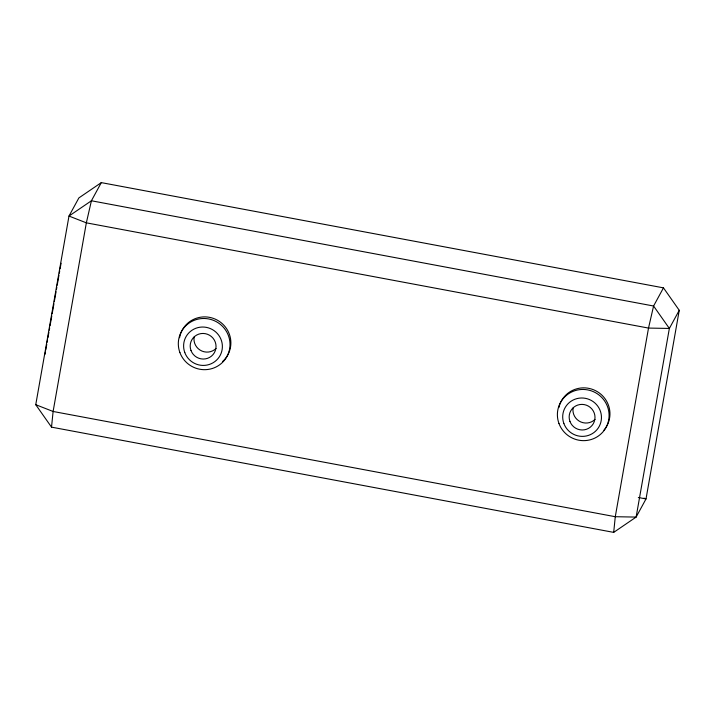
<?xml version="1.0" encoding="UTF-8"?>
<svg xmlns="http://www.w3.org/2000/svg" width="715" height="715" viewBox="0 0 715 715"><rect width="100%" height="100%" fill="white"/><g stroke="black" fill="none" stroke-linecap="round" stroke-linejoin="round"><path stroke-width="1.07" d="M51.525 427.141L53.107 411.474L86.345 222.839L91.413 200.772L101.307 182.62L663.475 287.859L679.25 310.301L646.011 498.945L636.118 517.088L613.693 532.38L51.525 427.141L35.75 404.699L68.989 216.055L78.882 197.912L101.307 182.62M613.693 532.38L615.275 516.713L648.514 328.078L653.582 306.011L663.475 287.859M45.027 354.282L45.411 352.084M45.805 349.894L46.77 344.407M47.154 342.217L47.539 340.018M47.923 337.829L48.897 332.341M49.281 330.151L49.666 327.953M50.05 325.763L51.793 315.896M52.177 313.697L53.92 303.83M54.304 301.632L56.038 291.765M56.431 289.566L56.816 287.376M57.2 285.187L58.943 275.311M59.327 273.121L59.711 270.922M60.105 268.733L61.07 263.245M679.25 310.301L669.356 328.444L636.118 517.088L615.275 516.713L53.107 411.474L35.75 404.699M638.334 497.506L646.011 498.945L643.974 498.141M595.023 419.41A12.977 12.745 28.6 0 1 573.126 407.863M216.055 348.473A12.977 12.745 28.6 0 1 194.158 336.926M179.563 337.721A25.954 25.49 28.6 0 1 217.414 320.204A25.954 25.49 28.6 0 1 222.535 361.584M558.862 407.595A25.954 25.49 28.6 0 1 595.488 390.64A25.954 25.49 28.6 0 1 603.952 430.153M91.413 200.772L68.989 216.055L86.345 222.839L648.514 328.078L669.356 328.444L653.582 306.011L91.413 200.772M190.977 350.466A12.977 12.745 28.6 0 0 213.034 354.595A12.977 12.745 28.6 0 0 205.33 333.673A12.977 12.745 28.6 0 0 190.977 350.466M569.944 421.412A12.977 12.745 28.6 0 0 591.993 425.541A12.977 12.745 28.6 0 0 584.289 404.61A12.977 12.745 28.6 0 0 569.944 421.412M558.969 423.503A25.954 25.49 28.6 0 0 603.076 431.753A25.954 25.49 28.6 0 0 587.676 389.898A25.954 25.49 28.6 0 0 558.969 423.503M179.894 352.54A25.954 25.49 28.6 0 0 224.001 360.789A25.954 25.49 28.6 0 0 208.592 318.935A25.954 25.49 28.6 0 0 179.894 352.54M563.876 423.521A19.466 19.117 28.6 0 0 596.953 429.715A19.466 19.117 28.6 0 0 585.397 398.327A19.466 19.117 28.6 0 0 563.876 423.521M184.792 352.558A19.466 19.117 28.6 0 0 217.878 358.751A19.466 19.117 28.6 0 0 206.322 327.363A19.466 19.117 28.6 0 0 184.792 352.558"/></g></svg>
